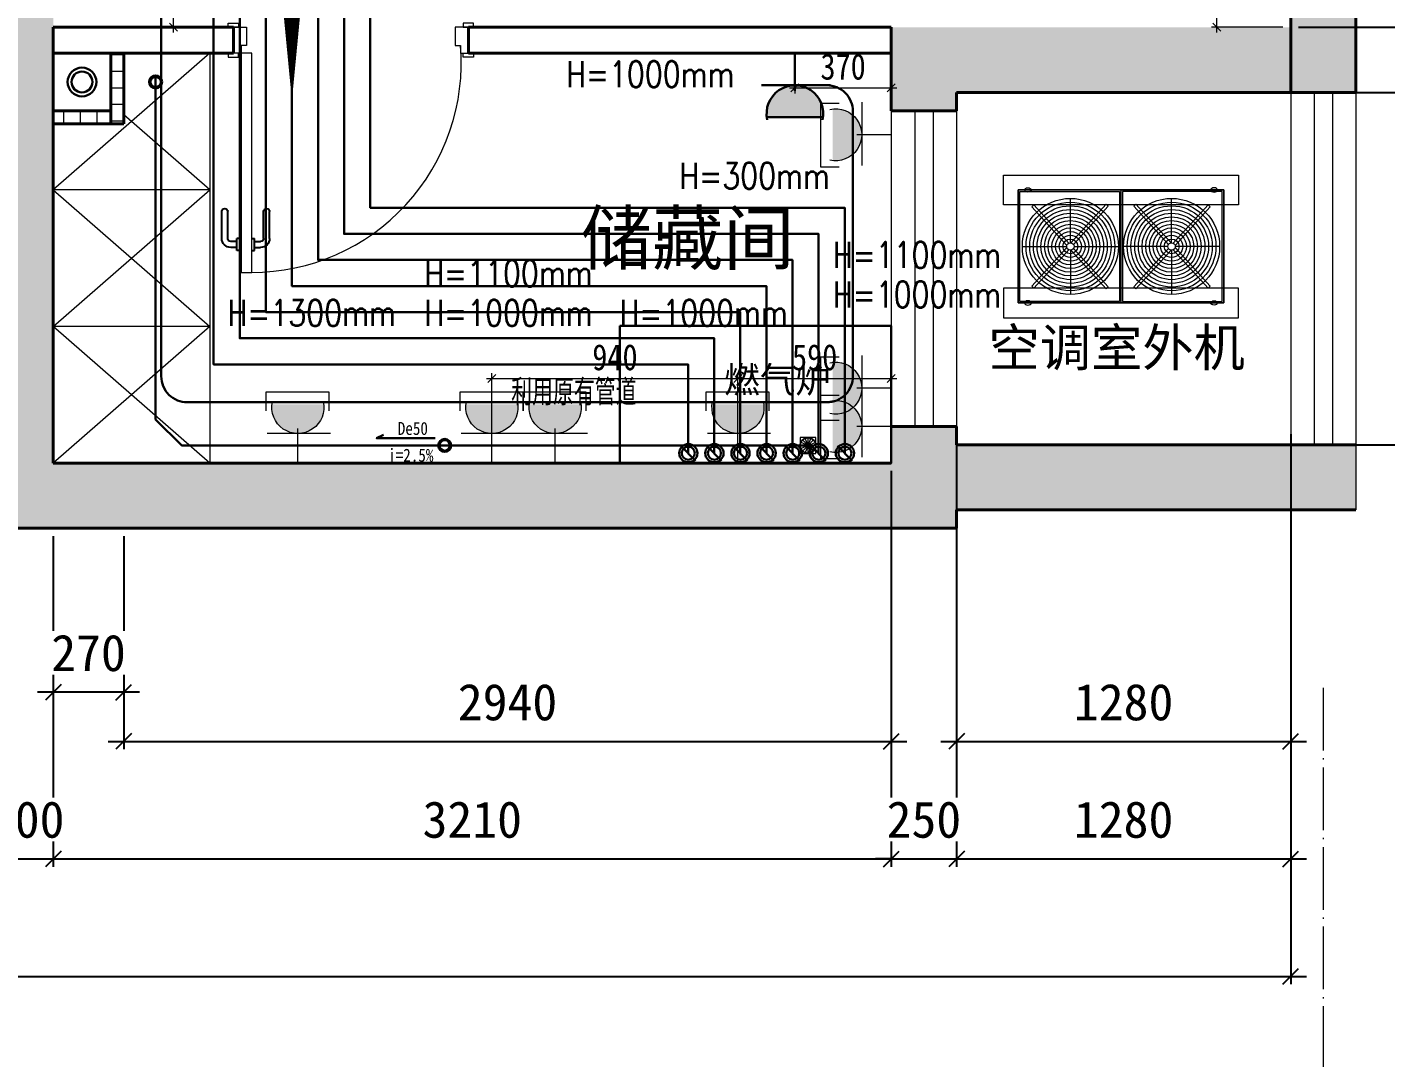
# Model space of a CAD drawing. Header units: millimetres. Extents: x -64529 to 3079702, y -28926 to 77119.
# Drawn here: x -22600 to -17396, y 282 to 4232 of the extents above; entities that cross this region are included whole.
import ezdxf

# ---------------------------------------------------------------- set-up
doc = ezdxf.new("R2010")
doc.units = ezdxf.units.MM
doc.header["$LTSCALE"] = 10
doc.linetypes.add('ACAD_ISO04W100', pattern=[30.5, 24, -3, 0.5, -3])
doc.layers.get('0').update_dxf_attribs({"color": 255})
doc.layers.get('Defpoints').update_dxf_attribs({"color": 255})
for name, color, linetype, lineweight in [('1强弱电插座尺寸', 5, 'Continuous', 0), ('1强电插座布线图', 1, 'Continuous', 30), ('1强电插座布置图', 1, 'Continuous', 30), ('1排水布置图', 1, 'Continuous', 30), ('1浅浅', 251, 'Continuous', 20), ('1给水平面布置图', 4, 'Continuous', 13), ('A__轴线', 3, 'ACAD_ISO04W100', 0), ('机电', 3, 'Continuous', 0), ('标注', 250, 'Continuous', 0)]:
    doc.layers.add(name, color=color, linetype=linetype, lineweight=lineweight)
doc.layers.add('家具内线', color=8, linetype='Continuous')
doc.styles.add('_THVAC_DIM', font='SIMPLEX', dxfattribs={"width": 0.8, "height": 3.5, "bigfont": 'HZTXT'})
doc.styles.get("Standard").update_dxf_attribs({"font": ''})
doc.styles.add('夏建东', font='', dxfattribs={"width": 0.85})
doc.styles.add('宋体', font='', dxfattribs={"height": 2.5})
doc.styles.get('Standard').set_extended_font_data('SimSun')
doc.styles.get('夏建东').set_extended_font_data('SimSun')
doc.styles.get('宋体').set_extended_font_data('SimSun')
doc.dimstyles.new('g', dxfattribs={"dimtxt": 100, "dimasz": 31, "dimexe": 21, "dimexo": 30, "dimgap": 31, "dimtad": 1, "dimtih": 1, "dimtoh": 1, "dimdec": 0, "dimrnd": 10, "dimdsep": 46, "dimtxsty": '夏建东', "dimblk": 'OBLIQUE', "dimcen": 2.5, "dimdle": 21, "dimclrd": 5, "dimclre": 5, "dimclrt": 5, "dimadec": 0, "dimazin": 0, "dimtfac": 1, "dimtdec": 0, "dimtmove": 2, "dimatfit": 3, "dimldrblk": 'DOT', "dimfxl": 300, "dimlwd": -1, "dimlwe": -1, "dimarcsym": 1})
doc.dimstyles.new('副本 外标注', dxfattribs={"dimtxt": 140, "dimasz": 60, "dimexe": 30, "dimexo": 30, "dimgap": 80, "dimtad": 1, "dimtoh": 1, "dimdec": 0, "dimtxsty": 'Standard', "dimblk": 'OBLIQUE', "dimcen": 2.5, "dimdle": 60, "dimclrd": 250, "dimclre": 250, "dimclrt": 44, "dimadec": 0, "dimazin": 0, "dimtfac": 1, "dimtdec": 0, "dimtix": 1, "dimtmove": 0, "dimatfit": 3, "dimldrblk": 'DOTSMALL', "dimfxl": 1, "dimtfill": 1, "dimarcsym": 0})

# ---------------------------------------------------------------- blocks, each defined once
blk = doc.blocks.new('A$C27FE3D30')
at = {"layer": '机电'}
for p, q in [((-94262, 38463), (-94358, 38463)), ((-94262, 38463), (-94358, 38463)), ((-94166, 38463), (-94358, 38463)), ((-94262, 38463), (-94351, 38501)), ((-94262, 38463), (-94351, 38426)), ((-94262, 38463), (-94330, 38531)), ((-94262, 38463), (-94330, 38396)), ((-94262, 38463), (-94300, 38552)), ((-94262, 38463), (-94300, 38375)), ((-94262, 38367), (-94262, 38559)), ((-94262, 38463), (-94226, 38552)), ((-94262, 38463), (-94195, 38531)), ((-94262, 38463), (-94173, 38499)), ((-94262, 38463), (-94195, 38396)), ((-94262, 38463), (-94226, 38375)), ((-94262, 38463), (-94173, 38428)), ((-94262, 38463), (-94262, 38463))]:
    blk.add_line(p, q, dxfattribs=at)
blk.add_lwpolyline([(-94362, 38363), (-94162, 38363), (-94162, 38563), (-94362, 38563)], close=True, dxfattribs=at)
for radius in [100, 96]:
    blk.add_circle((-94262, 38463), radius, dxfattribs=at)
blk = doc.blocks.new('_Oblique')
at = {"color": 0, "linetype": 'ByBlock', "lineweight": -2}
blk.add_line((-0.5, -0.5), (0.5, 0.5), dxfattribs=at)
blk = doc.blocks.new('*D586')
at = {"layer": '1浅浅', "color": 250, "lineweight": -2, "transparency": 16777216}
for p, q in [((-16275.8, 2571.5), (-16275.8, 4041.5)), ((-17730, 3981.5), (-16245.8, 3981.5)), ((-17730, 2631.5), (-16245.8, 2631.5))]:
    blk.add_line(p, q, dxfattribs=at)
at = {"layer": 'Defpoints', "color": 0, "lineweight": 30, "transparency": 16777216}
for p in [(-17760, 3981.5), (-16275.8, 3981.5), (-17760, 2631.5)]:
    blk.add_point(p, dxfattribs=at)
at = {"layer": '1浅浅', "color": 250, "lineweight": -2, "transparency": 16777216, "xscale": 60, "yscale": 60, "zscale": 60}
for p, rotation in [((-16275.8, 3981.5), 90), ((-16275.8, 2631.5), 270)]:
    blk.add_blockref('_Oblique', p, dxfattribs=dict(at, rotation=rotation))
at = {"layer": '1浅浅', "color": 44, "transparency": 16777216, "insert": (-16425.8, 3306.5), "char_height": 140, "attachment_point": 5, "rotation": 90, "bg_fill": 3, "box_fill_scale": 1.1, "bg_fill_color": 256, "bg_fill_true_color": 13158600, "bg_fill_transparency": 2904687}
blk.add_mtext('1350', dxfattribs=at)
blk = doc.blocks.new('_DotSmall')
at = {"color": 0, "linetype": 'ByBlock', "const_width": 0.5}
blk.add_lwpolyline([(-0.0625, 0, 1), (0.0625, 0, 1)], format="xyb", close=True, dxfattribs=at)
blk = doc.blocks.new('*D591')
at = {"layer": '1浅浅', "color": 250, "lineweight": -2, "transparency": 16777216}
for p, q in [((-15825.8, 2571.5), (-15825.8, 17421.5)), ((-16995.8, 17361.5), (-15795.8, 17361.5)), ((-17730, 2631.5), (-15795.8, 2631.5))]:
    blk.add_line(p, q, dxfattribs=at)
at = {"layer": 'Defpoints', "color": 0, "lineweight": 30, "transparency": 16777216}
for p in [(-17025.8, 17361.5), (-15825.8, 17361.5), (-17760, 2631.5)]:
    blk.add_point(p, dxfattribs=at)
at = {"layer": '1浅浅', "color": 250, "lineweight": -2, "transparency": 16777216, "xscale": 60, "yscale": 60, "zscale": 60}
for p, rotation in [((-15825.8, 17361.5), 90), ((-15825.8, 2631.5), 270)]:
    blk.add_blockref('_Oblique', p, dxfattribs=dict(at, rotation=rotation))
at = {"layer": '1浅浅', "color": 44, "transparency": 16777216, "insert": (-15975.8, 9996.5), "char_height": 140, "attachment_point": 5, "rotation": 90, "bg_fill": 3, "box_fill_scale": 1.1, "bg_fill_color": 256, "bg_fill_true_color": 13158600, "bg_fill_transparency": 3955916}
blk.add_mtext('14730', dxfattribs=at)
blk = doc.blocks.new('*D594')
at = {"layer": '1浅浅', "color": 250, "lineweight": -2, "transparency": 16777216}
for p, q in [((-19290, 2531.5), (-19290, 1464.5)), ((-22230, 1764.5), (-22230, 1464.5)), ((-22290, 1494.5), (-19230, 1494.5))]:
    blk.add_line(p, q, dxfattribs=at)
at = {"layer": 'Defpoints', "color": 0, "lineweight": 30, "transparency": 16777216}
for p in [(-19290, 2561.5), (-22230, 1794.5), (-19290, 1494.5)]:
    blk.add_point(p, dxfattribs=at)
at = {"layer": '1浅浅', "color": 250, "lineweight": -2, "transparency": 16777216, "xscale": 60, "yscale": 60, "zscale": 60, "rotation": 180}
blk.add_blockref('_Oblique', (-22230, 1494.5), dxfattribs=at)
at = {"layer": '1浅浅', "color": 250, "lineweight": -2, "transparency": 16777216, "xscale": 60, "yscale": 60, "zscale": 60}
blk.add_blockref('_Oblique', (-19290, 1494.5), dxfattribs=at)
at = {"layer": '1浅浅', "color": 44, "transparency": 16777216, "insert": (-20760, 1644.5), "char_height": 140, "attachment_point": 5, "bg_fill": 3, "box_fill_scale": 1.1, "bg_fill_color": 256, "bg_fill_true_color": 13158600, "bg_fill_transparency": 14239808}
blk.add_mtext('2940', dxfattribs=at)
blk = doc.blocks.new('*D595')
at = {"layer": '1浅浅', "color": 250, "lineweight": -2, "transparency": 16777216}
for p, q in [((-19040, 2671.5), (-19040, 1464.5)), ((-17760, 1764.5), (-17760, 1464.5)), ((-19100, 1494.5), (-17700, 1494.5))]:
    blk.add_line(p, q, dxfattribs=at)
at = {"layer": 'Defpoints', "color": 0, "lineweight": 30, "transparency": 16777216}
for p in [(-19040, 2701.5), (-17760, 1794.5), (-17760, 1494.5)]:
    blk.add_point(p, dxfattribs=at)
at = {"layer": '1浅浅', "color": 250, "lineweight": -2, "transparency": 16777216, "xscale": 60, "yscale": 60, "zscale": 60, "rotation": 180}
blk.add_blockref('_Oblique', (-19040, 1494.5), dxfattribs=at)
at = {"layer": '1浅浅', "color": 250, "lineweight": -2, "transparency": 16777216, "xscale": 60, "yscale": 60, "zscale": 60}
blk.add_blockref('_Oblique', (-17760, 1494.5), dxfattribs=at)
at = {"layer": '1浅浅', "color": 44, "transparency": 16777216, "insert": (-18400, 1644.5), "char_height": 140, "attachment_point": 5, "bg_fill": 3, "box_fill_scale": 1.1, "bg_fill_color": 256, "bg_fill_true_color": 13158600, "bg_fill_transparency": 14239808}
blk.add_mtext('1280', dxfattribs=at)
blk = doc.blocks.new('*D598')
at = {"layer": '1浅浅', "color": 250, "lineweight": -2, "transparency": 16777216}
for p, q in [((-19290, 2531.5), (-19290, 1014.5)), ((-22500, 1764.5), (-22500, 1014.5)), ((-22560, 1044.5), (-19230, 1044.5))]:
    blk.add_line(p, q, dxfattribs=at)
at = {"layer": 'Defpoints', "color": 0, "lineweight": 30, "transparency": 16777216}
for p in [(-19290, 2561.5), (-22500, 1794.5), (-19290, 1044.5)]:
    blk.add_point(p, dxfattribs=at)
at = {"layer": '1浅浅', "color": 250, "lineweight": -2, "transparency": 16777216, "xscale": 60, "yscale": 60, "zscale": 60, "rotation": 180}
blk.add_blockref('_Oblique', (-22500, 1044.5), dxfattribs=at)
at = {"layer": '1浅浅', "color": 250, "lineweight": -2, "transparency": 16777216, "xscale": 60, "yscale": 60, "zscale": 60}
blk.add_blockref('_Oblique', (-19290, 1044.5), dxfattribs=at)
at = {"layer": '1浅浅', "color": 44, "transparency": 16777216, "insert": (-20895, 1194.5), "char_height": 140, "attachment_point": 5, "bg_fill": 3, "box_fill_scale": 1.1, "bg_fill_color": 256, "bg_fill_true_color": 13158600, "bg_fill_transparency": 3955916}
blk.add_mtext('3210', dxfattribs=at)
blk = doc.blocks.new('*D599')
at = {"layer": '1浅浅', "color": 250, "lineweight": -2, "transparency": 16777216}
for p, q in [((-35240, 1764.5), (-35240, 564.5)), ((-17760, 1764.5), (-17760, 564.5)), ((-35300, 594.5), (-17700, 594.5))]:
    blk.add_line(p, q, dxfattribs=at)
at = {"layer": 'Defpoints', "color": 0, "lineweight": 30, "transparency": 16777216}
for p in [(-35240, 1794.5), (-17760, 1794.5), (-17760, 594.5)]:
    blk.add_point(p, dxfattribs=at)
at = {"layer": '1浅浅', "color": 250, "lineweight": -2, "transparency": 16777216, "xscale": 60, "yscale": 60, "zscale": 60, "rotation": 180}
blk.add_blockref('_Oblique', (-35240, 594.5), dxfattribs=at)
at = {"layer": '1浅浅', "color": 250, "lineweight": -2, "transparency": 16777216, "xscale": 60, "yscale": 60, "zscale": 60}
blk.add_blockref('_Oblique', (-17760, 594.5), dxfattribs=at)
at = {"layer": '1浅浅', "color": 44, "transparency": 16777216, "insert": (-26500, 744.5), "char_height": 140, "attachment_point": 5, "bg_fill": 3, "box_fill_scale": 1.1, "bg_fill_color": 256, "bg_fill_true_color": 13158600, "bg_fill_transparency": 14240840}
blk.add_mtext('17480', dxfattribs=at)
blk = doc.blocks.new('*D615')
at = {"layer": '1浅浅', "color": 250, "lineweight": -2, "transparency": 16777216}
for p, q in [((-22500, 2281.5), (-22500, 1653)), ((-22230, 2281.5), (-22230, 1653)), ((-22170, 1683), (-22560, 1683))]:
    blk.add_line(p, q, dxfattribs=at)
at = {"layer": 'Defpoints', "color": 0, "lineweight": 30, "transparency": 16777216}
for p in [(-22500, 2311.5), (-22230, 2311.5), (-22500, 1683)]:
    blk.add_point(p, dxfattribs=at)
at = {"layer": '1浅浅', "color": 250, "lineweight": -2, "transparency": 16777216, "xscale": 60, "yscale": 60, "zscale": 60, "rotation": 180}
blk.add_blockref('_Oblique', (-22500, 1683), dxfattribs=at)
at = {"layer": '1浅浅', "color": 250, "lineweight": -2, "transparency": 16777216, "xscale": 60, "yscale": 60, "zscale": 60}
blk.add_blockref('_Oblique', (-22230, 1683), dxfattribs=at)
at = {"layer": '1浅浅', "color": 44, "transparency": 16777216, "insert": (-22365, 1833), "char_height": 140, "attachment_point": 5, "bg_fill": 3, "box_fill_scale": 1.1, "bg_fill_color": 256, "bg_fill_true_color": 13158600, "bg_fill_transparency": 10990852}
blk.add_mtext('270', dxfattribs=at)
blk = doc.blocks.new('*D620')
at = {"layer": '1浅浅', "color": 250, "lineweight": -2, "transparency": 16777216}
for p, q in [((-17760, 2671.5), (-17760, 1014.5)), ((-19040, 2601.5), (-19040, 1014.5)), ((-19100, 1044.5), (-17700, 1044.5))]:
    blk.add_line(p, q, dxfattribs=at)
at = {"layer": 'Defpoints', "color": 0, "lineweight": 30, "transparency": 16777216}
for p in [(-17760, 2701.5), (-19040, 2631.5), (-17760, 1044.5)]:
    blk.add_point(p, dxfattribs=at)
at = {"layer": '1浅浅', "color": 250, "lineweight": -2, "transparency": 16777216, "xscale": 60, "yscale": 60, "zscale": 60, "rotation": 180}
blk.add_blockref('_Oblique', (-19040, 1044.5), dxfattribs=at)
at = {"layer": '1浅浅', "color": 250, "lineweight": -2, "transparency": 16777216, "xscale": 60, "yscale": 60, "zscale": 60}
blk.add_blockref('_Oblique', (-17760, 1044.5), dxfattribs=at)
at = {"layer": '1浅浅', "color": 44, "transparency": 16777216, "insert": (-18400, 1194.5), "char_height": 140, "attachment_point": 5, "bg_fill": 3, "box_fill_scale": 1.1, "bg_fill_color": 256, "bg_fill_true_color": 13158600, "bg_fill_transparency": 16430252}
blk.add_mtext('1280', dxfattribs=at)
blk = doc.blocks.new('*D627')
at = {"layer": '1浅浅', "color": 250, "lineweight": -2, "transparency": 16777216}
for p, q in [((-22700, 1464.5), (-22700, 1014.5)), ((-22500, 1464.5), (-22500, 1014.5)), ((-22700, 1044.5), (-22760, 1044.5)), ((-22700, 1044.5), (-22500, 1044.5)), ((-22500, 1044.5), (-22440, 1044.5))]:
    blk.add_line(p, q, dxfattribs=at)
at = {"layer": 'Defpoints', "color": 0, "lineweight": 30, "transparency": 16777216}
for p in [(-22700, 1494.5), (-22500, 1494.5), (-22500, 1044.5)]:
    blk.add_point(p, dxfattribs=at)
at = {"layer": '1浅浅', "color": 250, "lineweight": -2, "transparency": 16777216, "xscale": 60, "yscale": 60, "zscale": 60}
blk.add_blockref('_Oblique', (-22700, 1044.5), dxfattribs=at)
at = {"layer": '1浅浅', "color": 250, "lineweight": -2, "transparency": 16777216, "xscale": 60, "yscale": 60, "zscale": 60, "rotation": 180}
blk.add_blockref('_Oblique', (-22500, 1044.5), dxfattribs=at)
at = {"layer": '1浅浅', "color": 44, "transparency": 16777216, "insert": (-22600, 1194.5), "char_height": 140, "attachment_point": 5, "bg_fill": 3, "box_fill_scale": 1.1, "bg_fill_color": 256, "bg_fill_true_color": 13158600, "bg_fill_transparency": 11452508}
blk.add_mtext('200', dxfattribs=at)
blk = doc.blocks.new('*D628')
at = {"layer": '1浅浅', "color": 250, "lineweight": -2, "transparency": 16777216}
for p, q in [((-19290, 1464.5), (-19290, 1014.5)), ((-19040, 1464.5), (-19040, 1014.5)), ((-19290, 1044.5), (-19350, 1044.5)), ((-19290, 1044.5), (-19040, 1044.5)), ((-19040, 1044.5), (-18980, 1044.5))]:
    blk.add_line(p, q, dxfattribs=at)
at = {"layer": 'Defpoints', "color": 0, "lineweight": 30, "transparency": 16777216}
for p in [(-19290, 1494.5), (-19040, 1494.5), (-19040, 1044.5)]:
    blk.add_point(p, dxfattribs=at)
at = {"layer": '1浅浅', "color": 250, "lineweight": -2, "transparency": 16777216, "xscale": 60, "yscale": 60, "zscale": 60}
blk.add_blockref('_Oblique', (-19290, 1044.5), dxfattribs=at)
at = {"layer": '1浅浅', "color": 250, "lineweight": -2, "transparency": 16777216, "xscale": 60, "yscale": 60, "zscale": 60, "rotation": 180}
blk.add_blockref('_Oblique', (-19040, 1044.5), dxfattribs=at)
at = {"layer": '1浅浅', "color": 44, "transparency": 16777216, "insert": (-19165, 1194.5), "char_height": 140, "attachment_point": 5, "bg_fill": 3, "box_fill_scale": 1.1, "bg_fill_color": 256, "bg_fill_true_color": 13158600, "bg_fill_transparency": 10379548}
blk.add_mtext('250', dxfattribs=at)
blk = doc.blocks.new('*D641')
at = {"layer": '1浅浅', "color": 250, "lineweight": -2, "transparency": 16777216}
for p, q in [((-16275.8, 4231.5), (-16275.8, 4291.5)), ((-17730, 4231.5), (-16245.8, 4231.5)), ((-16275.8, 4231.5), (-16275.8, 3981.5)), ((-17730, 3981.5), (-16245.8, 3981.5)), ((-16275.8, 3981.5), (-16275.8, 3921.5))]:
    blk.add_line(p, q, dxfattribs=at)
at = {"layer": 'Defpoints', "color": 0, "lineweight": 30, "transparency": 16777216}
for p in [(-17760, 4231.5), (-17760, 3981.5), (-16275.8, 3981.5)]:
    blk.add_point(p, dxfattribs=at)
at = {"layer": '1浅浅', "color": 250, "lineweight": -2, "transparency": 16777216, "xscale": 60, "yscale": 60, "zscale": 60}
for p, rotation in [((-16275.8, 4231.5), 270), ((-16275.8, 3981.5), 90)]:
    blk.add_blockref('_Oblique', p, dxfattribs=dict(at, rotation=rotation))
at = {"layer": '1浅浅', "color": 44, "transparency": 16777216, "insert": (-16425.8, 4106.5), "char_height": 140, "attachment_point": 5, "rotation": 90, "bg_fill": 3, "box_fill_scale": 1.1, "bg_fill_color": 256, "bg_fill_true_color": 13158600, "bg_fill_transparency": 16437992}
blk.add_mtext('250', dxfattribs=at)
blk = doc.blocks.new('*D642')
at = {"layer": '1浅浅', "color": 250, "lineweight": -2, "transparency": 16777216}
for p, q in [((-16725.8, 4041.5), (-16725.8, 2571.5)), ((-17730, 3981.5), (-16695.8, 3981.5)), ((-17730, 2631.5), (-16695.8, 2631.5))]:
    blk.add_line(p, q, dxfattribs=at)
at = {"layer": 'Defpoints', "color": 0, "lineweight": 30, "transparency": 16777216}
for p in [(-17760, 3981.5), (-17760, 2631.5), (-16725.8, 2631.5)]:
    blk.add_point(p, dxfattribs=at)
at = {"layer": '1浅浅', "color": 250, "lineweight": -2, "transparency": 16777216, "xscale": 60, "yscale": 60, "zscale": 60}
for p, rotation in [((-16725.8, 3981.5), 90), ((-16725.8, 2631.5), 270)]:
    blk.add_blockref('_Oblique', p, dxfattribs=dict(at, rotation=rotation))
at = {"layer": '1浅浅', "color": 44, "transparency": 16777216, "insert": (-16875.8, 3306.5), "char_height": 140, "attachment_point": 5, "rotation": 90, "bg_fill": 3, "box_fill_scale": 1.1, "bg_fill_color": 256, "bg_fill_true_color": 13158600, "bg_fill_transparency": 16438508}
blk.add_mtext('1350', dxfattribs=at)
blk = doc.blocks.new('20180421.144813')
at = {"layer": 'A__轴线'}
blk.add_line((20829.5, 2405.4), (20829.5, 800), dxfattribs=at)
blk = doc.blocks.new('fhrhrthrthr')
at = {"layer": '1强电插座布置图', "linetype": 'ByBlock'}
h = blk.add_hatch(color=1, dxfattribs=at)
edge = h.paths.add_edge_path()
edge.add_ellipse((202250.2, 8955.8), major_axis=(-76.8, -76.8), ratio=1, start_angle=308.0428, end_angle=501.9572, ccw=False)
edge.add_line((202142.4, 8969), (202358, 8969))
at = {"layer": '1强电插座布置图', "color": 1}
for p, q in [((202142.4, 8969), (202358, 8969)), ((202204.9, 8857.1), (202204.9, 8857.1)), ((202250.2, 8724.2), (202250.2, 8868)), ((202114.5, 8846.9), (202377.9, 8846.9))]:
    blk.add_line(p, q, dxfattribs=at)
blk.add_ellipse((202250.2, 8955.8), major_axis=(0, 108.6), ratio=1, start_param=1.348329, end_param=4.934795, dxfattribs=at)
blk = doc.blocks.new('*D654')
at = {"layer": '1强弱电插座尺寸', "color": 5, "transparency": 16777216}
for p, q in [((-19659, 4101.5), (-19659, 3977.7)), ((-19290, 4051.5), (-19290, 3977.7)), ((-19680, 3998.7), (-19269, 3998.7))]:
    blk.add_line(p, q, dxfattribs=at)
at = {"layer": 'Defpoints', "color": 0, "lineweight": 30, "transparency": 16777216}
for p in [(-19659, 4131.5), (-19290, 4081.5), (-19290, 3998.7)]:
    blk.add_point(p, dxfattribs=at)
at = {"layer": '1强弱电插座尺寸', "color": 5, "transparency": 16777216, "xscale": 31, "yscale": 31, "zscale": 31, "rotation": 180}
blk.add_blockref('_Oblique', (-19659, 3998.7), dxfattribs=at)
at = {"layer": '1强弱电插座尺寸', "color": 5, "transparency": 16777216, "xscale": 31, "yscale": 31, "zscale": 31}
blk.add_blockref('_Oblique', (-19290, 3998.7), dxfattribs=at)
at = {"layer": '1强弱电插座尺寸', "color": 5, "transparency": 16777216, "insert": (-19474.5, 4079.7), "char_height": 100, "attachment_point": 5, "style": '夏建东'}
blk.add_mtext('370', dxfattribs=at)
blk = doc.blocks.new('_Dot')
at = {"color": 0, "linetype": 'ByBlock', "lineweight": -2}
blk.add_line((-0.5, 0), (-1, 0), dxfattribs=at)
at = {"color": 0, "linetype": 'ByBlock', "const_width": 0.5}
blk.add_lwpolyline([(-0.25, 0, 1), (0.25, 0, 1)], format="xyb", close=True, dxfattribs=at)
blk = doc.blocks.new('fewfwfew')
at = {"layer": '家具内线'}
for p, q in [((708264.2, 17846.2), (708245, 17846.2)), ((708264.2, 17855.9), (708264.2, 17817.3)), ((708273.9, 17855.9), (708264.2, 17855.9)), ((708312.4, 17855.9), (708322, 17855.9)), ((708322, 17855.9), (708322, 17817.3)), ((708322, 17846.2), (708341.3, 17846.2)), ((708216.1, 17817.3), (708216.1, 17730.6)), ((708235.3, 17817.3), (708235.3, 17730.6)), ((708264.2, 17826.9), (708245, 17826.9)), ((708273.9, 17817.3), (708264.2, 17817.3)), ((708312.4, 17817.3), (708322, 17817.3)), ((708322, 17826.9), (708341.3, 17826.9)), ((708351, 17817.3), (708351, 17730.6)), ((708370.2, 17817.3), (708370.2, 17730.6))]:
    blk.add_line(p, q, dxfattribs=at)
for centre, radius, start, end in [((708245, 17817.3), 28.9, 90, 180), ((708341.3, 17817.3), 28.9, 0, 90), ((708245, 17817.3), 9.63, 90, 180), ((708341.3, 17817.3), 9.63, 0, 90), ((708225.7, 17730.6), 9.63, 180, 0), ((708360.6, 17730.6), 9.63, 180, 0)]:
    blk.add_arc(centre, radius, start, end, dxfattribs=at)
blk = doc.blocks.new('*D708')
at = {"layer": '1强弱电插座尺寸', "color": 5, "transparency": 16777216}
for p, q in [((-22470, 4581.5), (-22018.2, 4581.5)), ((-22039.2, 4602.5), (-22039.2, 4487.5)), ((-22039.2, 4210.5), (-22039.2, 4325.5)), ((-22470, 4231.5), (-22018.2, 4231.5))]:
    blk.add_line(p, q, dxfattribs=at)
at = {"layer": 'Defpoints', "color": 0, "lineweight": 30, "transparency": 16777216}
for p in [(-22500, 4581.5), (-22500, 4231.5), (-22039.2, 4231.5)]:
    blk.add_point(p, dxfattribs=at)
at = {"layer": '1强弱电插座尺寸', "color": 5, "transparency": 16777216, "xscale": 31, "yscale": 31, "zscale": 31}
for p, rotation in [((-22039.2, 4581.5), 90), ((-22039.2, 4231.5), 270)]:
    blk.add_blockref('_Oblique', p, dxfattribs=dict(at, rotation=rotation))
at = {"layer": '1强弱电插座尺寸', "color": 5, "transparency": 16777216, "insert": (-22039.2, 4406.5), "char_height": 100, "attachment_point": 5, "style": '夏建东'}
blk.add_mtext('350', dxfattribs=at)
blk = doc.blocks.new('20180505.12473001')
at = {"layer": '标注', "linetype": 'ByBlock'}
h = blk.add_hatch(color=1, dxfattribs=at)
edge = h.paths.add_edge_path()
edge.add_ellipse((212.8, 124.7), major_axis=(0, 99.8), ratio=1, start_angle=-6.9343, end_angle=186.9801, ccw=False)
edge.add_line((224.9, 223.7), (224.9, 25.6))
at = {"layer": '标注', "color": 1}
for p, q in [((112.7, 0, 0), (112.7, 242, 0)), ((0, 124.7, 0), (132.1, 124.7, 0))]:
    blk.add_line(p, q, dxfattribs=at)
at = {"layer": '标注', "color": 1, "elevation": 0}
blk.add_lwpolyline([(200, 5.4), (271.6, 5.4), (271.6, 247.6), (200, 247.6)], dxfattribs=at)
at = {"layer": '标注', "color": 1, "extrusion": (0, 0, -1)}
blk.add_ellipse((212.8, 124.7, 0), major_axis=(0, 99.8), ratio=1, start_param=2.918756, end_param=6.505223, dxfattribs=at)
blk = doc.blocks.new('*D796')
at = {"layer": '1强弱电插座尺寸', "color": 5, "transparency": 16777216}
for p, q in [((-17790, 5414.3), (-18063.7, 5414.3)), ((-18042.7, 5435.3), (-18042.7, 4903.9)), ((-18042.7, 4210.5), (-18042.7, 4741.9)), ((-17790, 4231.5), (-18063.7, 4231.5))]:
    blk.add_line(p, q, dxfattribs=at)
at = {"layer": 'Defpoints', "color": 0, "linetype": 'Continuous', "lineweight": 30, "transparency": 16777216}
for p in [(-17760, 5414.3), (-18042.7, 4231.5), (-17760, 4231.5)]:
    blk.add_point(p, dxfattribs=at)
at = {"layer": '1强弱电插座尺寸', "color": 5, "linetype": 'Continuous', "transparency": 16777216, "xscale": 31, "yscale": 31, "zscale": 31}
for p, rotation in [((-18042.7, 5414.3), 90), ((-18042.7, 4231.5), 270)]:
    blk.add_blockref('_Oblique', p, dxfattribs=dict(at, rotation=rotation))
at = {"layer": '1强弱电插座尺寸', "color": 5, "linetype": 'Continuous', "lineweight": 30, "transparency": 16777216, "insert": (-18042.7, 4822.9), "char_height": 100, "attachment_point": 5, "style": '夏建东'}
blk.add_mtext('1180', dxfattribs=at)
blk = doc.blocks.new('*D797')
at = {"layer": '1强弱电插座尺寸', "color": 5, "transparency": 16777216}
for p, q in [((-19898.2, 2885.2), (-19269, 2885.2)), ((-19877.2, 2591.5), (-19877.2, 2906.2)), ((-19290, 2591.5), (-19290, 2906.2))]:
    blk.add_line(p, q, dxfattribs=at)
at = {"layer": 'Defpoints', "color": 0, "linetype": 'Continuous', "lineweight": 30, "transparency": 16777216}
for p in [(-19290, 2885.2), (-19877.2, 2561.5), (-19290, 2561.5)]:
    blk.add_point(p, dxfattribs=at)
at = {"layer": '1强弱电插座尺寸', "color": 5, "linetype": 'Continuous', "transparency": 16777216, "xscale": 31, "yscale": 31, "zscale": 31, "rotation": 180}
blk.add_blockref('_Oblique', (-19877.2, 2885.2), dxfattribs=at)
at = {"layer": '1强弱电插座尺寸', "color": 5, "linetype": 'Continuous', "transparency": 16777216, "xscale": 31, "yscale": 31, "zscale": 31}
blk.add_blockref('_Oblique', (-19290, 2885.2), dxfattribs=at)
at = {"layer": '1强弱电插座尺寸', "color": 5, "linetype": 'Continuous', "lineweight": 30, "transparency": 16777216, "insert": (-19583.6, 2966.2), "char_height": 100, "attachment_point": 5, "style": '夏建东'}
blk.add_mtext('590', dxfattribs=at)
blk = doc.blocks.new('*D798')
at = {"layer": '1强弱电插座尺寸', "color": 5, "transparency": 16777216}
for p, q in [((-20840.7, 2885.2), (-19856.2, 2885.2)), ((-20819.7, 2591.5), (-20819.7, 2906.2)), ((-19877.2, 2591.5), (-19877.2, 2906.2))]:
    blk.add_line(p, q, dxfattribs=at)
at = {"layer": 'Defpoints', "color": 0, "linetype": 'Continuous', "lineweight": 30, "transparency": 16777216}
for p in [(-19877.2, 2885.2), (-20819.7, 2561.5), (-19877.2, 2561.5)]:
    blk.add_point(p, dxfattribs=at)
at = {"layer": '1强弱电插座尺寸', "color": 5, "linetype": 'Continuous', "transparency": 16777216, "xscale": 31, "yscale": 31, "zscale": 31, "rotation": 180}
blk.add_blockref('_Oblique', (-20819.7, 2885.2), dxfattribs=at)
at = {"layer": '1强弱电插座尺寸', "color": 5, "linetype": 'Continuous', "transparency": 16777216, "xscale": 31, "yscale": 31, "zscale": 31}
blk.add_blockref('_Oblique', (-19877.2, 2885.2), dxfattribs=at)
at = {"layer": '1强弱电插座尺寸', "color": 5, "linetype": 'Continuous', "lineweight": 30, "transparency": 16777216, "insert": (-20348.5, 2966.2), "char_height": 100, "attachment_point": 5, "style": '夏建东'}
blk.add_mtext('940', dxfattribs=at)

msp = doc.modelspace()

# ---------------------------------------------------------------- hatches: boundary and pattern name
at = {"layer": '1浅浅'}
h = msp.add_hatch(color=251, dxfattribs=at)
h.dxf.hatch_style = 1
h.paths.add_polyline_path([(-22500, 6651.5), (-22700, 6651.5), (-22700, 4111.5), (-22500, 4111.5)])
h.paths.add_polyline_path([(-19040, 2631.5), (-19040, 2701.5), (-19290, 2701.5), (-19290, 2561.5), (-22500, 2561.5), (-22500, 4111.5), (-23500, 4111.5), (-23500, 3861.5), (-22750, 3861.5), (-22750, 2311.5), (-19040, 2311.5)])
h.paths.add_polyline_path([(-17510, 2631.5), (-17760, 2631.5), (-19040, 2631.5), (-19040, 2381.5), (-17510, 2381.5)])
h.paths.add_polyline_path([(-17510, 4631.5), (-17760, 4631.5), (-17760, 4231.5), (-19290, 4231.5), (-19290, 4081.5), (-19290, 3911.5), (-19040, 3911.5), (-19040, 3981.5), (-17510, 3981.5)])
at = {"layer": '1浅浅', "lineweight": 0}
h = msp.add_hatch(dxfattribs=at)
h.set_pattern_fill('ANSI31', color=251, scale=20, angle=135, style=0)
h.set_pattern_definition([(180, (-694670.24, 22478.024), (-1e-14, -63.5), [])])
h.paths.add_polyline_path([(-22280, 3861.5), (-22230, 3861.5), (-22230, 4131.5), (-22280, 4131.5)])
h = msp.add_hatch(dxfattribs=at)
h.set_pattern_fill('ANSI31', color=251, scale=20, angle=45, style=0)
h.set_pattern_definition([(90, (-694670.24, 22478.024), (-63.5, 1e-14), [])])
h.paths.add_polyline_path([(-22280, 3861.5), (-22280, 3911.5), (-22500, 3911.5), (-22500, 3861.5)])

# ---------------------------------------------------------------- linework, layer by layer
at = {"layer": '1强电插座布线图', "color": 2, "linetype": 'Continuous', "lineweight": 30}
msp.add_lwpolyline([(-22086.3, 4627.5), (-22086.3, 2894, 0.414214), (-21986.3, 2794), (-19536.8, 2794, 0.414214), (-19436.8, 2894), (-19436.8, 3908.9, 0.414214), (-19536.8, 4008.9), (-19659, 4008.9)], format="xyb", dxfattribs=at)
at = {"layer": '1排水布置图', "linetype": 'Continuous', "lineweight": 30}
msp.add_lwpolyline([(-22108, 4039.5), (-22108, 2728.7), (-22008, 2628.7), (-19608.9, 2628.7)], dxfattribs=at)
at = {"layer": '1排水布置图'}
msp.add_lwpolyline([(-21037, 2656.6), (-21261.7, 2656.6), (-21234.9, 2669.4)], dxfattribs=at)
at = {"layer": '1排水布置图', "linetype": 'Continuous', "lineweight": 30}
for centre, radius in [((-22390, 4021.5), 55), ((-22390, 4021.5), 40), ((-22108, 4021.5), 25), ((-22108, 4021.5), 20), ((-21000.6, 2628.7), 25), ((-21000.6, 2628.7), 20)]:
    msp.add_circle(centre, radius, dxfattribs=at)
at = {"layer": '1浅浅', "color": 251, "lineweight": 40}
for p, q in [((-17760, 3981.5), (-17760, 4631.5)), ((-17510, 3981.5), (-17510, 4631.5)), ((-22500, 4231.5), (-22500, 2561.5)), ((-22500, 4231.5), (-21810, 4231.4)), ((-21810, 4231.5), (-21810, 4131.5)), ((-20910, 4231.5), (-20910, 4131.5)), ((-20910, 4231.5), (-19290, 4231.5)), ((-19290, 4231.5), (-19290, 3911.5)), ((-22500, 4131.5), (-22230, 4131.5)), ((-22500, 4131.5), (-21810, 4131.5)), ((-22280, 4131.5), (-22280, 3861.5)), ((-22230, 4131.5), (-22230, 3861.5)), ((-20910, 4131.5), (-19290, 4131.5)), ((-19040, 3981.5), (-17510, 3981.5)), ((-19040, 3981.5), (-19040, 3911.5)), ((-22500, 3911.5), (-22280, 3911.5)), ((-19290, 3911.5), (-19040, 3911.5)), ((-22500, 3861.5), (-22230, 3861.5)), ((-19290, 2701.5), (-19040, 2701.5)), ((-19040, 2701.5), (-19040, 2631.5)), ((-19040, 2631.5), (-17760, 2631.5)), ((-17760, 2631.5), (-17510, 2631.5)), ((-22500, 2561.5), (-19290, 2561.5)), ((-19040, 2381.5), (-19040, 2311.5)), ((-19040, 2381.5), (-17510, 2381.5)), ((-22750, 2311.5), (-19040, 2311.5))]:
    msp.add_line(p, q, dxfattribs=at)
at = {"layer": '1浅浅', "color": 251, "ltscale": 0.05}
for p, q in [((-21900, 4131.5), (-22500, 3608.2)), ((-21900, 4131.5), (-21900, 2561.5)), ((-21900, 3608.2), (-22230, 3895.7)), ((-21900, 3608.2), (-22500, 3608.2)), ((-22500, 3608.2), (-21900, 3084.9)), ((-22500, 3084.9), (-21900, 3608.2)), ((-18752, 3543.4), (-18743.6, 3551)), ((-18617.6, 3395), (-18752, 3543.4)), ((-18610.4, 3404), (-18743.6, 3551)), ((-18603.9, 3405.6), (-18603.9, 3575.4)), ((-18601.7, 3405.4), (-18467.2, 3553.8)), ((-18592, 3399.2), (-18458.8, 3546.2)), ((-18467.2, 3553.8), (-18458.8, 3546.2)), ((-18361.2, 3546.2), (-18352.8, 3553.8)), ((-18228, 3399.2), (-18361.2, 3546.2)), ((-18218.3, 3405.4), (-18352.8, 3553.8)), ((-18216.1, 3405.6), (-18216.1, 3575.4)), ((-18209.6, 3404), (-18076.4, 3551)), ((-18202.4, 3395), (-18068, 3543.4)), ((-18068, 3543.4), (-18076.4, 3551)), ((-18787.8, 3391.4), (-18618, 3391.4)), ((-18752, 3239.5), (-18617.6, 3387.9)), ((-18458.7, 3236.6), (-18592, 3383.7)), ((-18589.7, 3391.4), (-18419.9, 3391.4)), ((-18230.3, 3391.4), (-18400.1, 3391.4)), ((-18361.3, 3236.6), (-18228, 3383.7)), ((-18068, 3239.5), (-18202.4, 3387.9)), ((-18032.2, 3391.4), (-18202, 3391.4)), ((-18743.5, 3231.8), (-18609.1, 3380.2)), ((-18603.9, 3377.3), (-18603.9, 3207.5)), ((-18467.2, 3228.9), (-18600.5, 3376)), ((-18352.8, 3228.9), (-18218.2, 3377.4)), ((-18216.1, 3377.3), (-18216.1, 3207.5)), ((-18076.5, 3231.8), (-18209.7, 3378.9)), ((-18752, 3239.5), (-18743.5, 3231.8)), ((-18467.2, 3228.9), (-18458.7, 3236.6)), ((-18361.3, 3236.6), (-18352.8, 3228.9)), ((-18068, 3239.5), (-18076.5, 3231.8)), ((-21900, 3084.9), (-22500, 3084.9)), ((-21900, 3084.9), (-22500, 2561.5)), ((-21900, 2561.5), (-22500, 3084.9))]:
    msp.add_line(p, q, dxfattribs=at)
at = {"layer": '1浅浅', "color": 251, "lineweight": 15}
for p, q in [((-17760, 3981.5), (-17760, 2631.5)), ((-17510, 3981.5), (-17510, 2631.5)), ((-19290, 3911.5), (-19290, 2561.5)), ((-19040, 3911.5), (-19040, 2701.5))]:
    msp.add_line(p, q, dxfattribs=at)
at = {"layer": '1浅浅', "color": 251, "lineweight": 0}
for p, q in [((-17670, 3981.5), (-17670, 2631.5)), ((-17600, 3981.5), (-17600, 2631.5)), ((-19200, 3911.5), (-19200, 2701.5)), ((-19130, 3911.5), (-19130, 2701.5))]:
    msp.add_line(p, q, dxfattribs=at)
at = {"layer": '1浅浅', "color": 251, "lineweight": 20}
msp.add_line((-17510, 2631.5), (-17510, 2381.5), dxfattribs=at)
at = {"layer": '1浅浅', "color": 251}
for points in [[(-21790, 4246.5), (-21790, 4231.5), (-21830, 4231.5), (-21830, 4246.5)], [(-21760, 4161.6), (-21780, 4161.6), (-21780, 4131.5), (-21810, 4131.5), (-21810, 4231.5), (-21760, 4231.5)], [(-20960, 4161.6), (-20940, 4161.6), (-20940, 4131.5), (-20910, 4131.5), (-20910, 4231.5), (-20960, 4231.5)], [(-20930, 4246.5), (-20930, 4231.5), (-20890, 4231.5), (-20890, 4246.5)], [(-21790, 4116.5), (-21790, 4131.5), (-21830, 4131.5), (-21830, 4116.5)], [(-20930, 4116.5), (-20930, 4131.5), (-20890, 4131.5), (-20890, 4116.5)]]:
    msp.add_lwpolyline(points, close=True, dxfattribs=at)
at = {"layer": '1浅浅', "color": 251, "lineweight": 15}
msp.add_lwpolyline([(-21780, 3291.5), (-21740, 3291.5), (-21740, 4131.5), (-21780, 4131.5)], close=True, dxfattribs=at)
at = {"layer": '1浅浅', "color": 251, "ltscale": 0.05}
for points in [[(-18860, 3664.5), (-17960, 3664.5), (-17960, 3551.3), (-18860, 3551.3)], [(-18803.4, 3174.9), (-18016.6, 3174.9), (-18016.6, 3607.9), (-18803.4, 3607.9)], [(-18410, 3174.9), (-18803.4, 3174.9), (-18803.4, 3607.9), (-18410, 3607.9)], [(-18016.6, 3174.9), (-18803.4, 3174.9), (-18803.4, 3607.9), (-18016.6, 3607.9)], [(-18415.7, 3180.6), (-18797.7, 3180.6), (-18797.7, 3602.3), (-18415.7, 3602.3)], [(-18410, 3174.9), (-18016.6, 3174.9), (-18016.6, 3607.9), (-18410, 3607.9)], [(-18404.3, 3180.6), (-18022.3, 3180.6), (-18022.3, 3602.3), (-18404.3, 3602.3)], [(-18860, 3118.3), (-17960, 3118.3), (-17960, 3231.5), (-18860, 3231.5)]]:
    msp.add_lwpolyline(points, close=True, dxfattribs=at)
for points in [[(-18410, 3174.9), (-18803.4, 3174.9), (-18803.4, 3607.9), (-18410, 3607.9)], [(-18410, 3174.9), (-18016.6, 3174.9), (-18016.6, 3607.9), (-18410, 3607.9)]]:
    msp.add_lwpolyline(points, dxfattribs=at)
at = {"layer": '1浅浅', "color": 251}
for radius in [55, 40]:
    msp.add_circle((-22390, 4021.5), radius, dxfattribs=at)
at = {"layer": '1浅浅', "color": 251, "ltscale": 0.05}
for centre, radius in [((-18603.9, 3391.4), 184), ((-18603.9, 3391.4), 169.8), ((-18603.9, 3391.4), 155.7), ((-18216.1, 3391.4), 184), ((-18216.1, 3391.4), 169.8), ((-18216.1, 3391.4), 155.7), ((-18603.9, 3391.4), 141.5), ((-18603.9, 3391.4), 127.4), ((-18603.9, 3391.4), 113.2), ((-18603.9, 3391.4), 99.1), ((-18216.1, 3391.4), 141.5), ((-18216.1, 3391.4), 127.4), ((-18216.1, 3391.4), 113.2), ((-18216.1, 3391.4), 99.1), ((-18603.9, 3391.4), 84.9), ((-18603.9, 3391.4), 70.8), ((-18603.9, 3391.4), 56.6), ((-18216.1, 3391.4), 84.9), ((-18216.1, 3391.4), 70.8), ((-18216.1, 3391.4), 56.6), ((-18603.9, 3391.4), 42.5), ((-18603.9, 3391.4), 28.3), ((-18603.9, 3391.4), 14.2), ((-18216.1, 3391.4), 42.5), ((-18216.1, 3391.4), 28.3), ((-18216.1, 3391.4), 14.2)]:
    msp.add_circle(centre, radius, dxfattribs=at)
at = {"layer": '1浅浅', "color": 251, "lineweight": 9}
msp.add_arc((-21740, 4094.4), 802.8, 270, 4.7985, dxfattribs=at)
at = {"layer": '1浅浅', "color": 251, "ltscale": 0.05}
for centre, major_axis in [((-18766.6, 3607.9), (-13, 0)), ((-18053.4, 3174.9), (13, 0))]:
    msp.add_ellipse(centre, major_axis=major_axis, ratio=0.652174, dxfattribs=at)
at = {"layer": '1浅浅', "color": 251, "ltscale": 0.05, "extrusion": (0, 0, -1)}
for centre, major_axis in [((-18053.4, 3607.9), (13, 0)), ((-18766.6, 3174.9), (-13, 0))]:
    msp.add_ellipse(centre, major_axis=major_axis, ratio=0.652174, dxfattribs=at)
at = {"layer": '1浅浅', "color": 251, "lineweight": 0}
for p in [(-21900, 3608.2), (-21900, 3084.9)]:
    msp.add_point(p, dxfattribs=at)
at = {"layer": '1给水平面布置图', "color": 1, "linetype": 'Continuous', "lineweight": 30}
for points in [[(-19668.4, 2598.5), (-19668.4, 3339.5), (-21485.9, 3339.5), (-21485.9, 6490.4), (-17968.2, 6490.4), (-17968.2, 6590.4), (-21485.9, 6590.4), (-21485.9, 7415.4), (-22350.7, 7415.4), (-22350.7, 15686.1), (-27453.4, 15686.1), (-27453.4, 17010.2), (-27553.4, 17010.2), (-27553.4, 15586.1), (-22450.7, 15586.1), (-22450.7, 7415.4), (-28505.7, 7415.4), (-28505.7, 3208.6), (-29825.7, 3208.6), (-29825.7, 3108.6), (-28405.7, 3108.6), (-28405.7, 7315.4)], [(-28405.7, 7315.4), (-21585.9, 7315.4), (-21585.9, 3239.5), (-19768.4, 3239.5), (-19768.4, 2598.5)], [(-23302, 6851.5), (-23302, 7215.4), (-21685.9, 7215.4), (-21685.9, 3139.5), (-19868.4, 3139.5), (-19868.4, 2598.5)], [(-23202, 6851.5), (-23202, 7115.4), (-21785.9, 7115.4), (-21785.9, 3039.5), (-19968.4, 3039.5), (-19968.4, 2598.5)]]:
    msp.add_lwpolyline(points, dxfattribs=at)
at = {"layer": '1给水平面布置图', "linetype": 'Continuous', "lineweight": 30}
for points in [[(-19568.4, 2598.5), (-19568.4, 3439.5), (-21385.9, 3439.5), (-21385.9, 7515.4), (-28605.7, 7515.4), (-28605.7, 3308.6)], [(-23102, 6851.5), (-23102, 7015.4), (-21885.9, 7015.4), (-21885.9, 2939.5), (-20068.4, 2939.5), (-20068.4, 2598.5)], [(-19468.4, 2598.5), (-19468.4, 3539.5), (-21285.9, 3539.5), (-21285.9, 6190.4), (-17760, 6190.4)]]:
    msp.add_lwpolyline(points, dxfattribs=at)
msp.add_lwpolyline([(-21585.9, 4418.7, 90, 0, 0), (-21585.9, 3949.5, 0, 0, 0)], format="xyseb", dxfattribs=at)

# ---------------------------------------------------------------- block references
at = {"layer": '1强电插座布置图', "color": 7, "rotation": 180}
msp.add_blockref('fhrhrthrthr', (182591.2, 12855.8), dxfattribs=at)
at = {"layer": '1强电插座布置图', "color": 255, "rotation": 180}
for p in [(-19290, 3944, 0), (-19290, 2972.9, 0)]:
    msp.add_blockref('20180505.12473001', p, dxfattribs=at)
at = {"layer": '1排水布置图', "lineweight": 0, "xscale": 0.3018150581046939, "yscale": 0.3018150581046939, "zscale": 0.3018150580482836}
msp.add_blockref('A$C27FE3D30', (8840.9, -8980.1), dxfattribs=at)
at = {"layer": '1浅浅', "color": 251, "lineweight": 0, "xscale": -1.190698254329618, "yscale": 1.19069825434417, "zscale": 1.190698254342619, "rotation": 180}
msp.add_blockref('fewfwfew', (-865126.4, 24636.9), dxfattribs=at)

# ---------------------------------------------------------------- texts
at = {"layer": '1强弱电插座尺寸', "linetype": 'Continuous', "lineweight": 30, "char_height": 100, "width": 598.7, "attachment_point": 1, "style": '_THVAC_DIM'}
for s, insert in [('H=1000mm', (-20535.6, 4101.4)), ('H=300mm', (-20101.6, 3712)), ('H=1100mm', (-19513.8, 3408.9)), ('H=1100mm', (-21079, 3338.3)), ('H=1000mm', (-19513.8, 3257.4)), ('H=1300mm', (-21832.6, 3186.8)), ('H=1000mm', (-21079, 3186.8)), ('H=1000mm', (-20331.3, 3186.8))]:
    msp.add_mtext(s, dxfattribs=dict(at, insert=insert))
at = {"layer": '1排水布置图', "linetype": 'Continuous', "lineweight": 30, "insert": (-20745.7, 2882.2), "char_height": 100, "width": 1390.998, "attachment_point": 1, "style": '_THVAC_DIM'}
msp.add_mtext('利用原有管道', dxfattribs=at)
at = {"layer": '1排水布置图', "char_height": 50, "width": 69.646, "attachment_point": 3, "style": '夏建东'}
for s, insert in [('De50', (-21064.8, 2719)), ('i=2.5%', (-21043.8, 2616.5))]:
    msp.add_mtext(s, dxfattribs=dict(at, insert=insert))
at = {"layer": '1浅浅', "color": 251, "lineweight": 5, "style": '宋体'}
msp.add_text('储藏间', height=200, dxfattribs=at).set_placement((-20479.2, 3323.5))
at = {"layer": '1浅浅', "color": 251, "style": '宋体'}
msp.add_text('空调室外机', height=144, dxfattribs=at).set_placement((-18917.5, 2932))
at = {"layer": '1给水平面布置图', "color": 4, "lineweight": 30, "insert": (-19930.2, 2930.7, 0), "char_height": 100, "attachment_point": 1}
msp.add_mtext('{\\C1;燃气炉}', dxfattribs=at)

# ---------------------------------------------------------------- dimensions: what is measured, and where the dimension line sits
at = {"layer": '1强弱电插座尺寸', "color": 5}
dim = msp.add_linear_dim(base=(-22039.2, 4231.5), p1=(-22500, 4581.5), p2=(-22500, 4231.5), angle=90, dimstyle='g', dxfattribs=at)
dim.commit()
dim.dimension.update_dxf_attribs({"geometry": '*D708', "text_midpoint": (-22039.2, 4406.5)})
dim = msp.add_linear_dim(base=(-19290, 3998.7), p1=(-19659, 4131.5), p2=(-19290, 4081.5), dimstyle='g', dxfattribs=at)
dim.commit()
dim.dimension.update_dxf_attribs({"geometry": '*D654', "text_midpoint": (-19474.5, 4079.7)})

# ---------------------------------------------------------------- next in the draw order: dimensions: what is measured, and where the dimension line sits
at = {"layer": '1浅浅', "color": 251}
dim = msp.add_linear_dim(base=(-16275.8, 3981.5), p1=(-17760, 2631.5), p2=(-17760, 3981.5), angle=270, dimstyle='副本 外标注', dxfattribs=at)
dim.commit()
dim.dimension.update_dxf_attribs({"geometry": '*D586', "text_midpoint": (-16425.8, 3306.5)})
dim = msp.add_linear_dim(base=(-19290, 1494.5), p1=(-22230, 1794.5), p2=(-19290, 2561.5), dimstyle='副本 外标注', dxfattribs=at)
dim.commit()
dim.dimension.update_dxf_attribs({"geometry": '*D594', "text_midpoint": (-20760, 1644.5)})

# ---------------------------------------------------------------- next in the draw order: dimensions: what is measured, and where the dimension line sits
dim = msp.add_linear_dim(base=(-15825.8, 17361.5), p1=(-17760, 2631.5), p2=(-17025.8, 17361.5), angle=270, dimstyle='副本 外标注', dxfattribs=at)
dim.commit()
dim.dimension.update_dxf_attribs({"geometry": '*D591', "text_midpoint": (-15975.8, 9996.5)})
dim = msp.add_linear_dim(base=(-19290, 1044.5), p1=(-22500, 1794.5), p2=(-19290, 2561.5), dimstyle='副本 外标注', dxfattribs=at)
dim.commit()
dim.dimension.update_dxf_attribs({"geometry": '*D598', "text_midpoint": (-20895, 1194.5)})

# ---------------------------------------------------------------- next in the draw order: linework, layer by layer
at = {"layer": '1给水平面布置图', "linetype": 'Continuous', "lineweight": 30}
for p, q in [((-20096.6, 2626.7), (-20040.2, 2570.3)), ((-19996.6, 2626.7), (-19940.2, 2570.3)), ((-19896.6, 2626.7), (-19840.2, 2570.3)), ((-19796.6, 2626.7), (-19740.2, 2570.3)), ((-19696.6, 2626.7), (-19640.2, 2570.3)), ((-19596.6, 2626.7), (-19540.2, 2570.3)), ((-19496.6, 2626.7), (-19440.2, 2570.3))]:
    msp.add_line(p, q, dxfattribs=at)
msp.add_lwpolyline([(-20329.3, 3086.6), (-19290, 3086.6), (-19290, 2561.5), (-20329.3, 2561.5)], close=True, dxfattribs=at)
for centre, radius in [((-20067.5, 2599.1, 0), 35), ((-20067.5, 2599.1, 0), 25), ((-19967.5, 2599.1, 0), 35), ((-19967.5, 2599.1, 0), 25), ((-19867.5, 2599.1, 0), 35), ((-19867.5, 2599.1, 0), 25), ((-19767.5, 2599.1, 0), 35), ((-19767.5, 2599.1, 0), 25), ((-19667.5, 2599.1, 0), 35), ((-19667.5, 2599.1, 0), 25), ((-19567.5, 2599.1, 0), 35), ((-19567.5, 2599.1, 0), 25), ((-19467.5, 2599.1, 0), 35), ((-19467.5, 2599.1, 0), 25)]:
    msp.add_circle(centre, radius, dxfattribs=at)

# ---------------------------------------------------------------- next in the draw order: block references
at = {"layer": '1强电插座布置图', "color": 255}
for p, rotation in [((-21438.2, 2561.5, 0), 90), ((-20695, 2561.5, 0), 90), ((-20453, 2561.5, 0), 90), ((-19752.5, 2561.5, 0), 90), ((-19290, 2826.2, 0), 180)]:
    msp.add_blockref('20180505.12473001', p, dxfattribs=dict(at, rotation=rotation))

# ---------------------------------------------------------------- next in the draw order: dimensions: what is measured, and where the dimension line sits
at = {"layer": '1强弱电插座尺寸', "linetype": 'Continuous', "lineweight": 30}
for base, p1, p2, picture, middle in [((-19877.2, 2885.2), (-20819.7213, 2561.5499), (-19877.2, 2561.5499), '*D798', (-20348.4607, 2966.2)), ((-19290, 2885.2), (-19877.2, 2561.5), (-19290, 2561.5), '*D797', (-19583.6, 2966.2))]:
    dim = msp.add_linear_dim(base=base, p1=p1, p2=p2, dimstyle='g', override={"dimzin": 0, "dimfxlon": 1}, dxfattribs=at)
    dim.commit()
    dim.dimension.update_dxf_attribs({"geometry": picture, "text_midpoint": middle})
at = {"layer": '1浅浅', "color": 251}
dim = msp.add_linear_dim(base=(-16275.8, 3981.5), p1=(-17760, 4231.5), p2=(-17760, 3981.5), angle=90, dimstyle='副本 外标注', dxfattribs=at)
dim.commit()
dim.dimension.update_dxf_attribs({"geometry": '*D641', "text_midpoint": (-16425.8, 4106.5)})
dim = msp.add_linear_dim(base=(-17760, 1494.5), p1=(-19040, 2701.5), p2=(-17760, 1794.5), dimstyle='副本 外标注', dxfattribs=at)
dim.commit()
dim.dimension.update_dxf_attribs({"geometry": '*D595', "text_midpoint": (-18400, 1644.5)})

# ---------------------------------------------------------------- next in the draw order: dimensions: what is measured, and where the dimension line sits
at = {"layer": '1强弱电插座尺寸', "linetype": 'Continuous', "lineweight": 30}
dim = msp.add_linear_dim(base=(-18042.7, 4231.5), p1=(-17760, 5414.3), p2=(-17760, 4231.5), angle=90, dimstyle='g', override={"dimzin": 0, "dimfxlon": 1}, dxfattribs=at)
dim.commit()
dim.dimension.update_dxf_attribs({"geometry": '*D796', "text_midpoint": (-18042.7, 4822.9)})
at = {"layer": '1浅浅', "color": 251}
dim = msp.add_linear_dim(base=(-17760, 594.5), p1=(-35240, 1794.5), p2=(-17760, 1794.5), dimstyle='副本 外标注', dxfattribs=at)
dim.commit()
dim.dimension.update_dxf_attribs({"geometry": '*D599', "text_midpoint": (-26500, 744.5)})

# ---------------------------------------------------------------- next in the draw order: dimensions: what is measured, and where the dimension line sits
for base, p1, p2, picture, middle in [((-17760, 1044.5), (-19040, 2631.5), (-17760, 2701.5), '*D620', (-18400, 1194.5)), ((-22500, 1044.5), (-22700, 1494.5), (-22500, 1494.5), '*D627', (-22600, 1194.5))]:
    dim = msp.add_linear_dim(base=base, p1=p1, p2=p2, dimstyle='副本 外标注', dxfattribs=at)
    dim.commit()
    dim.dimension.update_dxf_attribs({"geometry": picture, "text_midpoint": middle})
dim = msp.add_linear_dim(base=(-22500, 1683), p1=(-22230, 2311.5), p2=(-22500, 2311.5), dimstyle='副本 外标注', dxfattribs=at)
dim.commit()
dim.dimension.update_dxf_attribs({"geometry": '*D615', "text_midpoint": (-22365, 1683), "dimtype": 160})

# ---------------------------------------------------------------- next in the draw order: dimensions: what is measured, and where the dimension line sits
dim = msp.add_linear_dim(base=(-16725.8, 2631.5), p1=(-17760, 3981.5), p2=(-17760, 2631.5), angle=90, dimstyle='副本 外标注', dxfattribs=at)
dim.commit()
dim.dimension.update_dxf_attribs({"geometry": '*D642', "text_midpoint": (-16875.8, 3306.5)})
dim = msp.add_linear_dim(base=(-19040, 1044.5), p1=(-19290, 1494.5), p2=(-19040, 1494.5), dimstyle='副本 外标注', dxfattribs=at)
dim.commit()
dim.dimension.update_dxf_attribs({"geometry": '*D628', "text_midpoint": (-19165, 1194.5)})

# ---------------------------------------------------------------- next in the draw order: linework, layer by layer
msp.add_lwpolyline([(-19040, 2631.5), (-17510, 2631.5), (-17510, 2381.5), (-19040, 2381.5)], close=True, dxfattribs=at)

# ---------------------------------------------------------------- next in the draw order: block references
msp.add_blockref('20180421.144813', (-38464.5, -705.5), dxfattribs=at)

doc.saveas('drawing.dxf')
